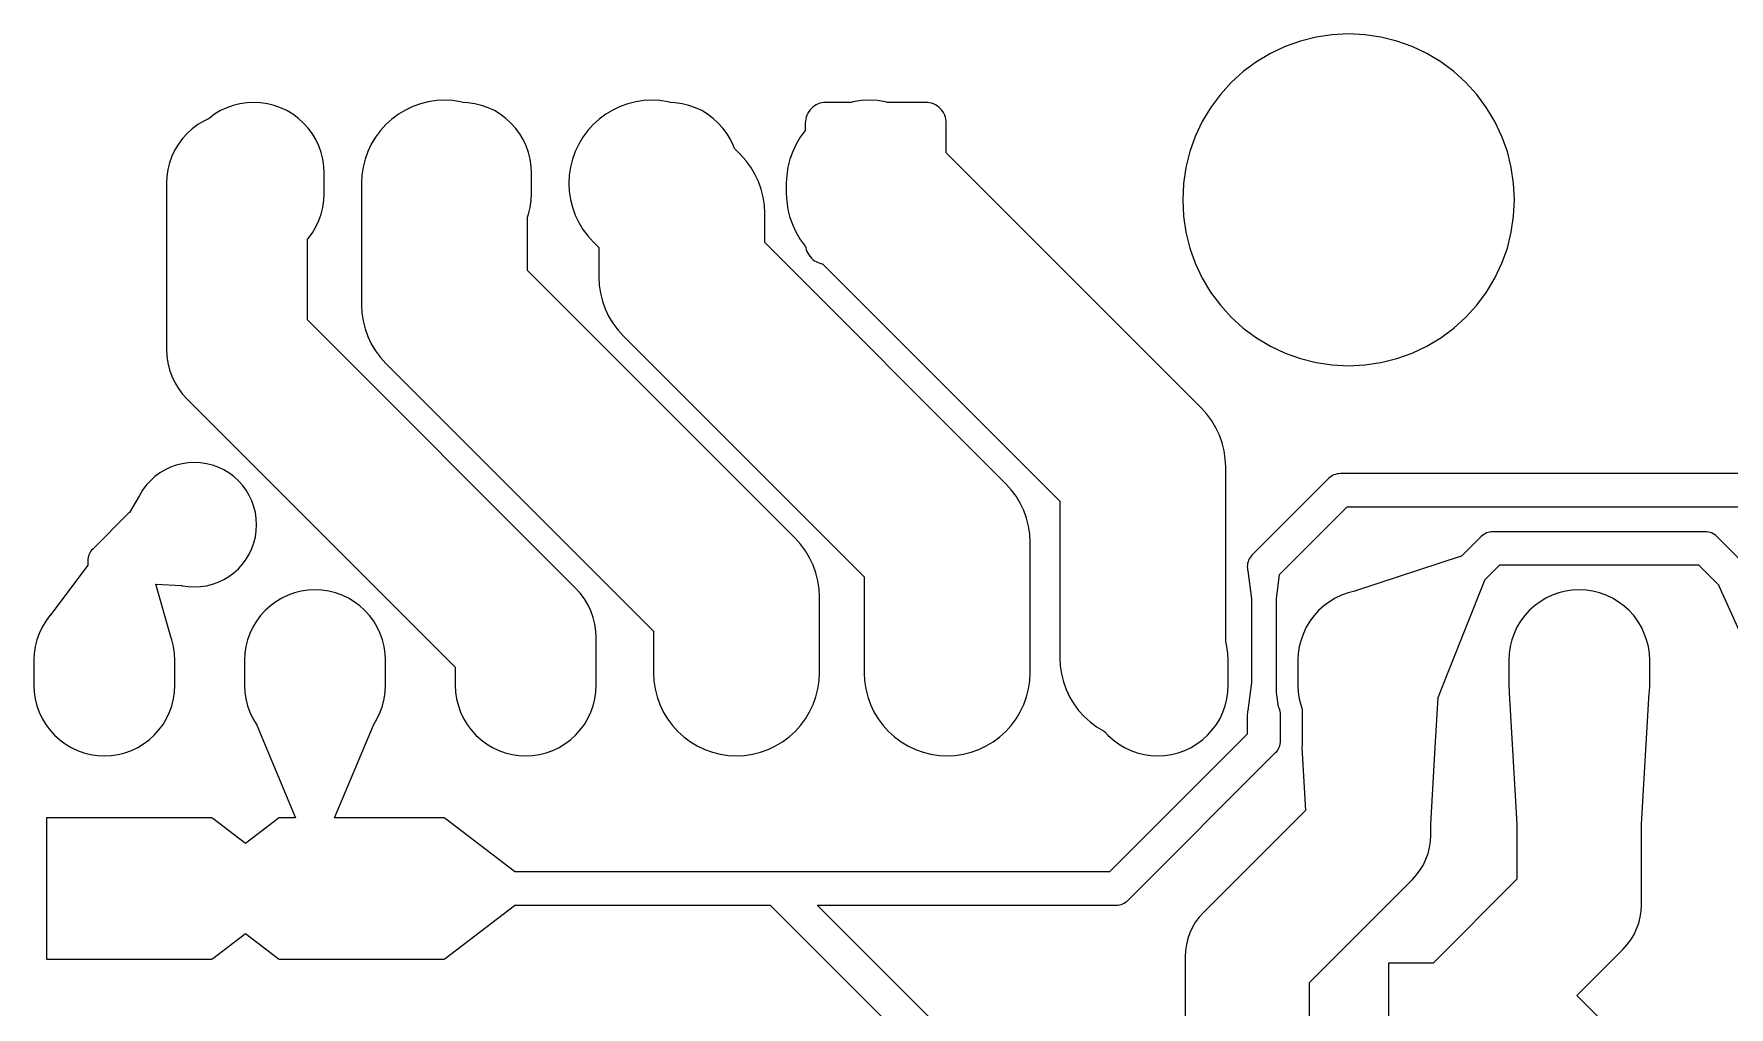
# Model space of a CAD drawing. Header units: metres. Extents: x 0.3 to 99.7, y 0.3 to 59.7.
# Drawn here: x 0.35 to 20.79, y 47.27 to 59 of the extents above; entities that cross this region are included whole.
import ezdxf

# ---------------------------------------------------------------- set-up
doc = ezdxf.new("R2010")
doc.units = ezdxf.units.M

msp = doc.modelspace()

# ---------------------------------------------------------------- linework, layer by layer
for points in [[(14.2, 57), (14.21, 56.804), (14.238, 56.61), (14.286, 56.419), (14.352, 56.235), (14.436, 56.057), (14.537, 55.889), (14.654, 55.731), (14.786, 55.586), (14.931, 55.454), (15.089, 55.337), (15.257, 55.236), (15.435, 55.152), (15.619, 55.086), (15.81, 55.038), (16.004, 55.01), (16.2, 55), (16.396, 55.01), (16.59, 55.038), (16.781, 55.086), (16.965, 55.152), (17.143, 55.236), (17.311, 55.337), (17.469, 55.454), (17.614, 55.586), (17.746, 55.731), (17.863, 55.889), (17.964, 56.057), (18.048, 56.235), (18.114, 56.419), (18.162, 56.61), (18.19, 56.804), (18.2, 57), (18.19, 57.196), (18.162, 57.39), (18.114, 57.581), (18.048, 57.765), (17.964, 57.943), (17.863, 58.111), (17.746, 58.269), (17.614, 58.414), (17.469, 58.546), (17.311, 58.663), (17.143, 58.764), (16.965, 58.848), (16.781, 58.914), (16.59, 58.962), (16.396, 58.99), (16.2, 59), (16.004, 58.99), (15.81, 58.962), (15.619, 58.914), (15.435, 58.848), (15.257, 58.764), (15.089, 58.663), (14.931, 58.546), (14.786, 58.414), (14.654, 58.269), (14.537, 58.111), (14.436, 57.943), (14.352, 57.765), (14.286, 57.581), (14.238, 57.39), (14.21, 57.196), (14.2, 57)], [(7.13, 51.72), (7.126, 51.803), (7.114, 51.886), (7.094, 51.967), (7.066, 52.045), (7.03, 52.121), (6.987, 52.192), (6.937, 52.26), (6.881, 52.321), (3.65, 55.552), (3.65, 55.552), (3.65, 55.552), (3.65, 55.552), (3.65, 55.552), (3.65, 55.552), (3.65, 55.552), (3.65, 55.552), (3.65, 55.552), (3.65, 55.552), (3.65, 55.552), (3.65, 55.552), (3.65, 55.552), (3.65, 55.552), (3.65, 55.552), (3.65, 55.552), (3.65, 55.552), (3.65, 55.552), (3.65, 56.528), (3.65, 56.528), (3.65, 56.528), (3.65, 56.528), (3.65, 56.528), (3.65, 56.528), (3.65, 56.528), (3.65, 56.528), (3.65, 56.528), (3.65, 56.528), (3.65, 56.528), (3.65, 56.528), (3.65, 56.528), (3.65, 56.528), (3.65, 56.528), (3.65, 56.528), (3.657, 56.536), (3.707, 56.603), (3.75, 56.674), (3.785, 56.75), (3.813, 56.828), (3.834, 56.909), (3.846, 56.992), (3.85, 57.075), (3.85, 57.325), (3.846, 57.408), (3.834, 57.491), (3.813, 57.572), (3.785, 57.65), (3.75, 57.726), (3.707, 57.797), (3.657, 57.864), (3.601, 57.926), (3.539, 57.982), (3.472, 58.032), (3.401, 58.075), (3.325, 58.11), (3.247, 58.138), (3.166, 58.159), (3.083, 58.171), (3, 58.175), (2.917, 58.171), (2.834, 58.159), (2.753, 58.138), (2.675, 58.11), (2.599, 58.075), (2.528, 58.032), (2.461, 57.982), (2.454, 57.976), (2.454, 57.976), (2.454, 57.976), (2.454, 57.976), (2.454, 57.976), (2.454, 57.976), (2.454, 57.976), (2.454, 57.976), (2.399, 57.95), (2.328, 57.907), (2.26, 57.857), (2.199, 57.801), (2.143, 57.74), (2.093, 57.672), (2.05, 57.601), (2.014, 57.525), (1.986, 57.447), (1.966, 57.366), (1.954, 57.283), (1.95, 57.2), (1.95, 55.2), (1.954, 55.117), (1.966, 55.034), (1.986, 54.953), (2.014, 54.875), (2.05, 54.799), (2.093, 54.728), (2.143, 54.66), (2.199, 54.599), (5.43, 51.368), (5.43, 51.368), (5.43, 51.368), (5.43, 51.368), (5.43, 51.368), (5.43, 51.368), (5.43, 51.368), (5.43, 51.368), (5.43, 51.368), (5.43, 51.368), (5.43, 51.368), (5.43, 51.368), (5.43, 51.368), (5.43, 51.368), (5.43, 51.368), (5.43, 51.368), (5.43, 51.368), (5.43, 51.368), (5.43, 51.3), (5.43, 51.291), (5.43, 51.291), (5.43, 51.291), (5.43, 51.291), (5.43, 51.15), (5.434, 51.067), (5.446, 50.984), (5.467, 50.903), (5.495, 50.825), (5.53, 50.749), (5.573, 50.678), (5.623, 50.611), (5.679, 50.549), (5.741, 50.493), (5.808, 50.443), (5.879, 50.4), (5.955, 50.365), (6.033, 50.337), (6.114, 50.316), (6.197, 50.304), (6.28, 50.3), (6.363, 50.304), (6.446, 50.316), (6.527, 50.337), (6.605, 50.365), (6.681, 50.4), (6.752, 50.443), (6.819, 50.493), (6.881, 50.549), (6.937, 50.611), (6.987, 50.678), (7.03, 50.749), (7.065, 50.825), (7.093, 50.903), (7.114, 50.984), (7.126, 51.067), (7.13, 51.15), (7.13, 51.291), (7.13, 51.291), (7.13, 51.291), (7.13, 51.291), (7.13, 51.3), (7.13, 51.72)], [(9.821, 52.215), (9.816, 52.313), (9.801, 52.41), (9.777, 52.506), (9.744, 52.598), (9.702, 52.687), (9.652, 52.771), (9.593, 52.85), (9.527, 52.923), (6.301, 56.149), (6.301, 56.149), (6.301, 56.149), (6.301, 56.149), (6.301, 56.149), (6.301, 56.149), (6.301, 56.149), (6.301, 56.149), (6.301, 56.149), (6.301, 56.149), (6.301, 56.149), (6.301, 56.149), (6.301, 56.149), (6.301, 56.149), (6.301, 56.149), (6.301, 56.149), (6.301, 56.149), (6.301, 56.149), (6.301, 56.792), (6.301, 56.792), (6.301, 56.792), (6.301, 56.792), (6.301, 56.792), (6.301, 56.792), (6.301, 56.792), (6.301, 56.792), (6.313, 56.828), (6.334, 56.909), (6.346, 56.992), (6.35, 57.075), (6.35, 57.325), (6.346, 57.408), (6.334, 57.491), (6.313, 57.572), (6.285, 57.65), (6.25, 57.726), (6.207, 57.797), (6.157, 57.864), (6.101, 57.926), (6.039, 57.982), (5.972, 58.032), (5.901, 58.075), (5.825, 58.11), (5.747, 58.138), (5.666, 58.159), (5.583, 58.171), (5.525, 58.174), (5.525, 58.174), (5.525, 58.174), (5.525, 58.174), (5.525, 58.174), (5.525, 58.174), (5.495, 58.181), (5.398, 58.196), (5.3, 58.201), (5.202, 58.196), (5.105, 58.181), (5.01, 58.157), (4.917, 58.124), (4.828, 58.082), (4.744, 58.032), (4.665, 57.973), (4.593, 57.907), (4.527, 57.835), (4.468, 57.756), (4.418, 57.672), (4.376, 57.583), (4.343, 57.49), (4.319, 57.395), (4.304, 57.298), (4.299, 57.2), (4.299, 55.735), (4.304, 55.637), (4.319, 55.54), (4.343, 55.445), (4.376, 55.352), (4.418, 55.263), (4.468, 55.179), (4.527, 55.1), (4.593, 55.028), (7.819, 51.801), (7.819, 51.801), (7.819, 51.801), (7.819, 51.801), (7.819, 51.801), (7.819, 51.801), (7.819, 51.801), (7.819, 51.801), (7.819, 51.801), (7.819, 51.801), (7.819, 51.801), (7.819, 51.801), (7.819, 51.801), (7.819, 51.801), (7.819, 51.801), (7.819, 51.801), (7.819, 51.801), (7.819, 51.801), (7.819, 51.3), (7.824, 51.202), (7.839, 51.105), (7.863, 51.01), (7.896, 50.917), (7.938, 50.828), (7.988, 50.744), (8.047, 50.665), (8.113, 50.593), (8.185, 50.527), (8.264, 50.468), (8.348, 50.418), (8.437, 50.376), (8.53, 50.343), (8.625, 50.319), (8.722, 50.304), (8.82, 50.299), (8.918, 50.304), (9.015, 50.319), (9.11, 50.343), (9.203, 50.376), (9.292, 50.418), (9.376, 50.468), (9.455, 50.527), (9.527, 50.593), (9.593, 50.665), (9.652, 50.744), (9.702, 50.828), (9.744, 50.917), (9.777, 51.01), (9.801, 51.105), (9.816, 51.202), (9.821, 51.3), (9.821, 52.215)], [(12.361, 52.871), (12.356, 52.969), (12.341, 53.066), (12.317, 53.162), (12.284, 53.254), (12.242, 53.343), (12.192, 53.427), (12.133, 53.506), (12.067, 53.579), (9.162, 56.485), (9.162, 56.485), (9.162, 56.485), (9.162, 56.485), (9.162, 56.485), (9.162, 56.485), (9.162, 56.485), (9.162, 56.485), (9.162, 56.485), (9.162, 56.485), (9.162, 56.485), (9.162, 56.485), (9.162, 56.485), (9.162, 56.485), (9.162, 56.485), (9.162, 56.485), (9.162, 56.485), (9.162, 56.485), (9.162, 56.839), (9.157, 56.937), (9.142, 57.034), (9.118, 57.129), (9.085, 57.222), (9.043, 57.311), (8.993, 57.395), (8.934, 57.474), (8.868, 57.546), (8.797, 57.618), (8.797, 57.618), (8.797, 57.618), (8.797, 57.618), (8.797, 57.618), (8.797, 57.618), (8.797, 57.618), (8.797, 57.618), (8.797, 57.618), (8.797, 57.618), (8.797, 57.618), (8.797, 57.618), (8.785, 57.65), (8.75, 57.726), (8.707, 57.797), (8.657, 57.864), (8.601, 57.926), (8.539, 57.982), (8.472, 58.032), (8.401, 58.075), (8.325, 58.11), (8.247, 58.138), (8.166, 58.159), (8.083, 58.171), (8.025, 58.174), (8.025, 58.174), (8.025, 58.174), (8.025, 58.174), (8.025, 58.174), (8.025, 58.174), (7.995, 58.181), (7.898, 58.196), (7.8, 58.201), (7.702, 58.196), (7.605, 58.181), (7.51, 58.157), (7.417, 58.124), (7.328, 58.082), (7.244, 58.032), (7.165, 57.973), (7.093, 57.907), (7.027, 57.835), (6.968, 57.756), (6.918, 57.672), (6.876, 57.583), (6.843, 57.49), (6.819, 57.395), (6.804, 57.298), (6.799, 57.2), (6.804, 57.102), (6.819, 57.005), (6.843, 56.91), (6.876, 56.817), (6.918, 56.728), (6.968, 56.644), (7.027, 56.565), (7.093, 56.493), (7.16, 56.425), (7.16, 56.425), (7.16, 56.425), (7.16, 56.425), (7.16, 56.425), (7.16, 56.425), (7.16, 56.425), (7.16, 56.425), (7.16, 56.425), (7.16, 56.425), (7.16, 56.425), (7.16, 56.425), (7.16, 56.425), (7.16, 56.425), (7.16, 56.425), (7.16, 56.425), (7.16, 56.425), (7.16, 56.425), (7.16, 56.07), (7.165, 55.972), (7.18, 55.875), (7.204, 55.78), (7.237, 55.687), (7.279, 55.599), (7.329, 55.514), (7.388, 55.435), (7.454, 55.363), (10.359, 52.457), (10.359, 52.457), (10.359, 52.457), (10.359, 52.457), (10.359, 52.457), (10.359, 52.457), (10.359, 52.457), (10.359, 52.457), (10.359, 52.457), (10.359, 52.457), (10.359, 52.457), (10.359, 52.457), (10.359, 52.457), (10.359, 52.457), (10.359, 52.457), (10.359, 52.457), (10.359, 52.457), (10.359, 52.457), (10.359, 51.3), (10.364, 51.202), (10.379, 51.105), (10.403, 51.01), (10.436, 50.917), (10.478, 50.828), (10.528, 50.744), (10.587, 50.665), (10.653, 50.593), (10.725, 50.527), (10.804, 50.468), (10.888, 50.418), (10.977, 50.376), (11.07, 50.343), (11.165, 50.319), (11.262, 50.304), (11.36, 50.299), (11.458, 50.304), (11.555, 50.319), (11.65, 50.343), (11.743, 50.376), (11.832, 50.418), (11.916, 50.468), (11.995, 50.527), (12.067, 50.593), (12.133, 50.665), (12.192, 50.744), (12.242, 50.828), (12.284, 50.917), (12.317, 51.01), (12.341, 51.105), (12.356, 51.202), (12.361, 51.3), (12.361, 52.871)], [(14.719, 51.676), (14.719, 51.676), (14.719, 51.676), (14.719, 51.676), (14.719, 51.676), (14.719, 51.676), (14.719, 53.782), (14.714, 53.88), (14.699, 53.977), (14.675, 54.072), (14.642, 54.165), (14.6, 54.254), (14.55, 54.338), (14.491, 54.417), (14.425, 54.489), (11.354, 57.561), (11.354, 57.561), (11.354, 57.561), (11.354, 57.561), (11.354, 57.561), (11.354, 57.561), (11.354, 57.561), (11.354, 57.561), (11.354, 57.561), (11.354, 57.561), (11.354, 57.561), (11.354, 57.561), (11.35, 57.573), (11.35, 57.573), (11.35, 57.573), (11.35, 57.573), (11.35, 57.573), (11.35, 57.573), (11.35, 57.573), (11.35, 57.573), (11.35, 57.925), (11.349, 57.95), (11.345, 57.974), (11.339, 57.998), (11.331, 58.021), (11.32, 58.043), (11.308, 58.064), (11.293, 58.084), (11.277, 58.102), (11.259, 58.118), (11.239, 58.133), (11.218, 58.145), (11.196, 58.156), (11.173, 58.164), (11.149, 58.17), (11.125, 58.174), (11.1, 58.175), (10.642, 58.175), (10.642, 58.175), (10.642, 58.175), (10.642, 58.175), (10.642, 58.175), (10.642, 58.175), (10.617, 58.181), (10.52, 58.196), (10.422, 58.201), (10.324, 58.196), (10.227, 58.181), (10.202, 58.175), (10.202, 58.175), (10.202, 58.175), (10.202, 58.175), (10.202, 58.175), (10.202, 58.175), (9.9, 58.175), (9.875, 58.174), (9.851, 58.17), (9.827, 58.164), (9.804, 58.156), (9.782, 58.145), (9.761, 58.133), (9.741, 58.118), (9.723, 58.102), (9.707, 58.084), (9.692, 58.064), (9.68, 58.043), (9.669, 58.021), (9.661, 57.998), (9.655, 57.974), (9.651, 57.95), (9.65, 57.925), (9.65, 57.836), (9.65, 57.836), (9.65, 57.836), (9.65, 57.836), (9.65, 57.836), (9.65, 57.836), (9.65, 57.836), (9.65, 57.836), (9.65, 57.836), (9.65, 57.836), (9.65, 57.836), (9.65, 57.836), (9.65, 57.836), (9.65, 57.836), (9.65, 57.836), (9.65, 57.836), (9.649, 57.835), (9.59, 57.756), (9.54, 57.672), (9.498, 57.583), (9.465, 57.49), (9.441, 57.395), (9.426, 57.298), (9.421, 57.2), (9.421, 57.078), (9.426, 56.98), (9.441, 56.883), (9.465, 56.788), (9.498, 56.695), (9.54, 56.606), (9.59, 56.522), (9.649, 56.443), (9.653, 56.438), (9.653, 56.438), (9.653, 56.438), (9.653, 56.438), (9.653, 56.438), (9.653, 56.438), (9.653, 56.438), (9.653, 56.438), (9.653, 56.438), (9.653, 56.438), (9.653, 56.438), (9.653, 56.438), (9.653, 56.438), (9.653, 56.438), (9.655, 56.426), (9.661, 56.402), (9.669, 56.379), (9.68, 56.357), (9.692, 56.336), (9.707, 56.316), (9.723, 56.298), (9.741, 56.282), (9.761, 56.267), (9.782, 56.255), (9.804, 56.244), (9.827, 56.236), (9.851, 56.23), (9.856, 56.229), (9.856, 56.229), (9.856, 56.229), (9.856, 56.229), (9.856, 56.229), (9.856, 56.229), (9.856, 56.229), (9.856, 56.229), (9.856, 56.229), (9.856, 56.229), (9.856, 56.229), (9.856, 56.229), (9.856, 56.229), (9.856, 56.229), (9.856, 56.229), (9.856, 56.229), (12.717, 53.368), (12.717, 53.368), (12.717, 53.368), (12.717, 53.368), (12.717, 53.368), (12.717, 53.368), (12.717, 53.368), (12.717, 53.368), (12.717, 53.368), (12.717, 53.368), (12.717, 53.368), (12.717, 53.368), (12.717, 53.368), (12.717, 53.368), (12.717, 53.368), (12.717, 53.368), (12.717, 53.368), (12.717, 53.368), (12.717, 51.482), (12.722, 51.384), (12.737, 51.287), (12.761, 51.192), (12.794, 51.099), (12.836, 51.01), (12.886, 50.926), (12.945, 50.847), (13.011, 50.775), (13.083, 50.709), (13.162, 50.65), (13.246, 50.6), (13.258, 50.594), (13.258, 50.594), (13.258, 50.594), (13.258, 50.594), (13.258, 50.594), (13.258, 50.594), (13.258, 50.594), (13.258, 50.594), (13.258, 50.594), (13.258, 50.594), (13.299, 50.549), (13.361, 50.493), (13.428, 50.443), (13.499, 50.4), (13.575, 50.365), (13.653, 50.337), (13.734, 50.316), (13.817, 50.304), (13.9, 50.3), (13.983, 50.304), (14.066, 50.316), (14.147, 50.337), (14.225, 50.365), (14.301, 50.4), (14.372, 50.443), (14.439, 50.493), (14.501, 50.549), (14.557, 50.611), (14.607, 50.678), (14.65, 50.749), (14.685, 50.825), (14.713, 50.903), (14.734, 50.984), (14.746, 51.067), (14.75, 51.15), (14.75, 51.45), (14.746, 51.533), (14.734, 51.616), (14.719, 51.676)], [(2.132, 52.351), (2.132, 52.351), (2.132, 52.351), (2.132, 52.351), (2.132, 52.351), (2.132, 52.351), (2.132, 52.351), (2.132, 52.351), (2.132, 52.351), (2.132, 52.351), (2.132, 52.351), (2.132, 52.351), (2.132, 52.351), (2.132, 52.351), (2.138, 52.349), (2.211, 52.338), (2.285, 52.335), (2.358, 52.338), (2.431, 52.349), (2.502, 52.367), (2.572, 52.392), (2.638, 52.423), (2.701, 52.461), (2.761, 52.505), (2.815, 52.554), (2.865, 52.609), (2.908, 52.668), (2.946, 52.731), (2.978, 52.798), (3.002, 52.867), (3.02, 52.938), (3.031, 53.011), (3.035, 53.085), (3.031, 53.158), (3.02, 53.231), (3.002, 53.302), (2.978, 53.372), (2.946, 53.438), (2.908, 53.501), (2.865, 53.561), (2.815, 53.615), (2.761, 53.665), (2.701, 53.708), (2.638, 53.746), (2.572, 53.778), (2.502, 53.802), (2.431, 53.82), (2.358, 53.831), (2.285, 53.835), (2.211, 53.831), (2.138, 53.82), (2.067, 53.802), (1.998, 53.778), (1.931, 53.746), (1.868, 53.708), (1.809, 53.665), (1.754, 53.615), (1.705, 53.561), (1.661, 53.501), (1.623, 53.438), (1.623, 53.437), (1.623, 53.437), (1.623, 53.437), (1.623, 53.437), (1.501, 53.233), (1.501, 53.233), (1.501, 53.233), (1.501, 53.233), (1.501, 53.233), (1.501, 53.233), (1.501, 53.233), (1.501, 53.233), (1.493, 53.226), (1.059, 52.791), (1.045, 52.777), (1.034, 52.761), (1.024, 52.744), (1.015, 52.727), (1.009, 52.708), (1.004, 52.689), (1.001, 52.67), (1, 52.65), (1, 52.599), (1, 52.599), (1, 52.599), (1, 52.599), (1, 52.599), (1, 52.599), (1, 52.599), (1, 52.599), (1, 52.599), (1, 52.599), (1, 52.599), (1, 52.599), (1, 52.599), (1, 52.599), (1, 52.599), (1, 52.599), (0.546, 51.992), (0.546, 51.992), (0.546, 51.992), (0.546, 51.992), (0.543, 51.989), (0.493, 51.922), (0.45, 51.851), (0.415, 51.775), (0.387, 51.697), (0.366, 51.616), (0.354, 51.533), (0.35, 51.45), (0.35, 51.15), (0.354, 51.067), (0.366, 50.984), (0.387, 50.903), (0.415, 50.825), (0.45, 50.749), (0.493, 50.678), (0.543, 50.611), (0.599, 50.549), (0.661, 50.493), (0.728, 50.443), (0.799, 50.4), (0.875, 50.365), (0.953, 50.337), (1.034, 50.316), (1.117, 50.304), (1.2, 50.3), (1.283, 50.304), (1.366, 50.316), (1.447, 50.337), (1.525, 50.365), (1.601, 50.4), (1.672, 50.443), (1.739, 50.493), (1.801, 50.549), (1.857, 50.611), (1.907, 50.678), (1.95, 50.749), (1.985, 50.825), (2.013, 50.903), (2.034, 50.984), (2.046, 51.067), (2.05, 51.15), (2.05, 51.45), (2.046, 51.533), (2.034, 51.616), (2.013, 51.697), (2, 51.733), (2, 51.733), (2, 51.733), (2, 51.733), (1.82, 52.368), (1.82, 52.368), (1.82, 52.368), (1.82, 52.368), (1.82, 52.368), (1.82, 52.368), (1.82, 52.368), (1.82, 52.368), (1.82, 52.368), (1.82, 52.368), (1.82, 52.368), (1.82, 52.368), (1.82, 52.368), (1.82, 52.368), (1.82, 52.368), (1.82, 52.368), (1.82, 52.368), (1.82, 52.368), (1.82, 52.368), (1.82, 52.368), (1.82, 52.368), (1.82, 52.368), (1.82, 52.368), (1.82, 52.368), (1.82, 52.368), (1.82, 52.368), (1.82, 52.368), (1.82, 52.368), (1.82, 52.368), (1.82, 52.368), (1.82, 52.368), (1.82, 52.368), (1.82, 52.368), (1.82, 52.368), (1.82, 52.368), (1.82, 52.368), (1.82, 52.368), (1.82, 52.368), (1.82, 52.368), (1.82, 52.368), (2.128, 52.35), (2.132, 52.351)], [(22.34, 53.7), (16.1, 53.7), (16.08, 53.699), (16.061, 53.696), (16.042, 53.691), (16.023, 53.685), (16.006, 53.676), (15.989, 53.666), (15.973, 53.655), (15.959, 53.641), (15.038, 52.72), (15.024, 52.706), (15.013, 52.69), (15.003, 52.673), (14.994, 52.656), (14.988, 52.637), (14.983, 52.618), (14.98, 52.599), (14.979, 52.579), (14.98, 52.559), (14.983, 52.54), (14.985, 52.532), (14.985, 52.532), (14.985, 52.532), (14.985, 52.532), (14.985, 52.532), (14.985, 52.532), (14.985, 52.532), (14.985, 52.532), (14.985, 52.532), (14.985, 52.532), (14.985, 52.532), (14.985, 52.532), (14.984, 52.529), (15.028, 52.193), (15.029, 52.191), (15.029, 52.191), (15.029, 52.191), (15.029, 52.191), (15.029, 52.191), (15.029, 52.191), (15.029, 52.191), (15.029, 52.191), (15.029, 52.191), (15.029, 52.191), (15.029, 52.191), (15.029, 52.191), (15.029, 51.184), (15.029, 51.184), (15.029, 51.184), (15.029, 51.184), (15.029, 51.184), (15.029, 51.184), (15.029, 51.184), (15.029, 51.184), (15.029, 51.184), (15.029, 51.184), (15.029, 51.184), (15.029, 51.184), (15.028, 51.182), (14.984, 50.845), (14.985, 50.843), (14.985, 50.843), (14.985, 50.843), (14.985, 50.843), (14.985, 50.843), (14.985, 50.843), (14.985, 50.843), (14.985, 50.843), (14.985, 50.843), (14.985, 50.843), (14.985, 50.843), (14.985, 50.843), (14.983, 50.835), (14.98, 50.815), (14.979, 50.796), (14.979, 50.562), (14.979, 50.562), (14.979, 50.562), (14.979, 50.562), (14.979, 50.562), (14.979, 50.562), (14.979, 50.562), (14.979, 50.562), (14.979, 50.562), (14.979, 50.562), (14.979, 50.562), (14.979, 50.562), (14.979, 50.562), (14.979, 50.562), (14.979, 50.562), (14.979, 50.562), (14.979, 50.562), (14.979, 50.562), (13.317, 48.9), (13.317, 48.9), (13.317, 48.9), (13.317, 48.9), (13.317, 48.9), (13.317, 48.9), (13.317, 48.9), (13.317, 48.9), (13.317, 48.9), (13.317, 48.9), (13.317, 48.9), (13.317, 48.9), (13.317, 48.9), (13.317, 48.9), (13.317, 48.9), (13.317, 48.9), (13.317, 48.9), (13.317, 48.9), (6.148, 48.9), (6.148, 48.9), (6.148, 48.9), (6.148, 48.9), (6.148, 48.9), (6.148, 48.9), (6.148, 48.9), (6.148, 48.9), (6.148, 48.9), (6.148, 48.9), (6.148, 48.9), (6.148, 48.9), (6.148, 48.9), (6.148, 48.9), (6.148, 48.9), (6.148, 48.9), (6.148, 48.9), (6.148, 48.9), (6.148, 48.9), (6.148, 48.9), (6.148, 48.9), (6.148, 48.9), (6.148, 48.9), (6.148, 48.9), (6.148, 48.9), (6.148, 48.9), (6.147, 48.902), (6.145, 48.904), (5.307, 49.544), (5.3, 49.546), (5.3, 49.546), (5.3, 49.546), (5.3, 49.546), (5.3, 49.546), (5.3, 49.546), (5.3, 49.546), (5.3, 49.546), (5.3, 49.546), (5.3, 49.546), (5.3, 49.546), (5.3, 49.546), (5.3, 49.546), (5.3, 49.546), (5.3, 49.546), (5.3, 49.546), (5.3, 49.546), (5.3, 49.546), (5.3, 49.546), (5.3, 49.546), (5.3, 49.546), (5.3, 49.546), (5.3, 49.546), (5.3, 49.546), (5.3, 49.546), (5.3, 49.546), (5.3, 49.546), (5.3, 49.546), (5.3, 49.55), (3.975, 49.55), (3.975, 49.55), (3.975, 49.55), (3.975, 49.55), (3.975, 49.55), (3.975, 49.55), (3.975, 49.55), (3.975, 49.55), (3.975, 49.55), (3.975, 49.55), (3.975, 49.55), (3.975, 49.55), (3.975, 49.55), (3.975, 49.55), (3.975, 49.55), (3.975, 49.55), (3.975, 49.55), (3.975, 49.55), (3.975, 49.55), (3.975, 49.55), (3.975, 49.55), (3.975, 49.55), (3.975, 49.55), (3.975, 49.55), (3.975, 49.55), (3.975, 49.55), (3.975, 49.55), (3.975, 49.55), (3.975, 49.55), (3.975, 49.55), (3.975, 49.55), (3.975, 49.55), (3.975, 49.55), (3.975, 49.55), (3.975, 49.55), (3.975, 49.55), (3.975, 49.55), (3.975, 49.55), (3.975, 49.55), (3.975, 49.55), (3.975, 49.55), (3.975, 49.55), (4.444, 50.67), (4.444, 50.673), (4.444, 50.673), (4.444, 50.673), (4.444, 50.673), (4.444, 50.673), (4.444, 50.673), (4.444, 50.673), (4.444, 50.673), (4.444, 50.673), (4.444, 50.673), (4.444, 50.673), (4.444, 50.673), (4.444, 50.673), (4.444, 50.673), (4.447, 50.678), (4.49, 50.749), (4.525, 50.825), (4.553, 50.903), (4.574, 50.984), (4.586, 51.067), (4.59, 51.15), (4.59, 51.45), (4.586, 51.533), (4.574, 51.616), (4.553, 51.697), (4.525, 51.775), (4.49, 51.851), (4.447, 51.922), (4.397, 51.989), (4.341, 52.051), (4.279, 52.107), (4.212, 52.157), (4.141, 52.2), (4.065, 52.235), (3.987, 52.263), (3.906, 52.284), (3.823, 52.296), (3.74, 52.3), (3.657, 52.296), (3.574, 52.284), (3.493, 52.263), (3.415, 52.235), (3.339, 52.2), (3.268, 52.157), (3.201, 52.107), (3.139, 52.051), (3.083, 51.989), (3.033, 51.922), (2.99, 51.851), (2.955, 51.775), (2.927, 51.697), (2.906, 51.616), (2.894, 51.533), (2.89, 51.45), (2.89, 51.15), (2.894, 51.067), (2.906, 50.984), (2.927, 50.903), (2.955, 50.825), (2.99, 50.749), (3.033, 50.678), (3.036, 50.674), (3.036, 50.674), (3.036, 50.674), (3.036, 50.674), (3.036, 50.674), (3.036, 50.674), (3.036, 50.674), (3.036, 50.674), (3.036, 50.674), (3.036, 50.674), (3.036, 50.674), (3.036, 50.674), (3.036, 50.67), (3.505, 49.55), (3.505, 49.55), (3.505, 49.55), (3.505, 49.55), (3.505, 49.55), (3.505, 49.55), (3.505, 49.55), (3.505, 49.55), (3.505, 49.55), (3.505, 49.55), (3.505, 49.55), (3.505, 49.55), (3.505, 49.55), (3.505, 49.55), (3.505, 49.55), (3.505, 49.55), (3.505, 49.55), (3.505, 49.55), (3.505, 49.55), (3.505, 49.55), (3.505, 49.55), (3.505, 49.55), (3.505, 49.55), (3.505, 49.55), (3.505, 49.55), (3.505, 49.55), (3.505, 49.55), (3.505, 49.55), (3.505, 49.55), (3.505, 49.55), (3.505, 49.55), (3.505, 49.55), (3.505, 49.55), (3.505, 49.55), (3.505, 49.55), (3.505, 49.55), (3.505, 49.55), (3.505, 49.55), (3.505, 49.55), (3.505, 49.55), (3.505, 49.55), (3.505, 49.55), (3.3, 49.55), (3.3, 49.546), (3.3, 49.546), (3.3, 49.546), (3.3, 49.546), (3.3, 49.546), (3.3, 49.546), (3.3, 49.546), (3.3, 49.546), (3.3, 49.546), (3.3, 49.546), (3.3, 49.546), (3.3, 49.546), (3.3, 49.546), (3.3, 49.546), (3.3, 49.546), (3.3, 49.546), (3.3, 49.546), (3.3, 49.546), (3.3, 49.546), (3.3, 49.546), (3.3, 49.546), (3.3, 49.546), (3.3, 49.546), (3.3, 49.546), (3.3, 49.546), (3.3, 49.546), (3.3, 49.546), (3.3, 49.546), (3.3, 49.546), (3.3, 49.546), (3.3, 49.546), (3.3, 49.546), (3.3, 49.546), (3.3, 49.546), (3.3, 49.546), (3.3, 49.546), (3.3, 49.546), (3.3, 49.546), (3.3, 49.546), (3.3, 49.546), (3.299, 49.547), (3.293, 49.544), (2.9, 49.244), (2.9, 49.244), (2.9, 49.244), (2.9, 49.244), (2.9, 49.244), (2.9, 49.244), (2.9, 49.244), (2.9, 49.244), (2.9, 49.244), (2.9, 49.244), (2.9, 49.244), (2.9, 49.244), (2.9, 49.244), (2.9, 49.244), (2.9, 49.244), (2.9, 49.244), (2.9, 49.244), (2.9, 49.244), (2.9, 49.244), (2.9, 49.244), (2.9, 49.244), (2.9, 49.244), (2.9, 49.244), (2.9, 49.244), (2.9, 49.244), (2.9, 49.244), (2.9, 49.244), (2.9, 49.244), (2.507, 49.544), (2.5, 49.546), (2.5, 49.546), (2.5, 49.546), (2.5, 49.546), (2.5, 49.546), (2.5, 49.546), (2.5, 49.546), (2.5, 49.546), (2.5, 49.546), (2.5, 49.546), (2.5, 49.546), (2.5, 49.546), (2.5, 49.546), (2.5, 49.546), (2.5, 49.546), (2.5, 49.546), (2.5, 49.546), (2.5, 49.546), (2.5, 49.546), (2.5, 49.546), (2.5, 49.546), (2.5, 49.546), (2.5, 49.546), (2.5, 49.546), (2.5, 49.546), (2.5, 49.546), (2.5, 49.546), (2.5, 49.546), (2.5, 49.55), (0.5, 49.55), (0.5, 47.85), (2.5, 47.85), (2.5, 47.854), (2.5, 47.854), (2.5, 47.854), (2.5, 47.854), (2.5, 47.854), (2.5, 47.854), (2.5, 47.854), (2.5, 47.854), (2.5, 47.854), (2.5, 47.854), (2.5, 47.854), (2.5, 47.854), (2.5, 47.854), (2.5, 47.854), (2.5, 47.854), (2.5, 47.854), (2.5, 47.854), (2.5, 47.854), (2.5, 47.854), (2.5, 47.854), (2.5, 47.854), (2.5, 47.854), (2.5, 47.854), (2.5, 47.854), (2.5, 47.854), (2.5, 47.854), (2.5, 47.854), (2.5, 47.854), (2.5, 47.854), (2.5, 47.854), (2.5, 47.854), (2.5, 47.854), (2.5, 47.854), (2.5, 47.854), (2.5, 47.854), (2.5, 47.854), (2.5, 47.854), (2.5, 47.854), (2.5, 47.854), (2.5, 47.854), (2.501, 47.853), (2.507, 47.856), (2.508, 47.856), (2.9, 48.156), (2.9, 48.156), (2.9, 48.156), (2.9, 48.156), (2.9, 48.156), (2.9, 48.156), (2.9, 48.156), (2.9, 48.156), (2.9, 48.156), (2.9, 48.156), (2.9, 48.156), (2.9, 48.156), (2.9, 48.156), (2.9, 48.156), (2.9, 48.156), (2.9, 48.156), (2.9, 48.156), (2.9, 48.156), (2.9, 48.156), (2.9, 48.156), (2.9, 48.156), (2.9, 48.156), (2.9, 48.156), (2.9, 48.156), (2.9, 48.156), (2.9, 48.156), (2.9, 48.156), (2.9, 48.156), (3.293, 47.856), (3.3, 47.854), (3.3, 47.854), (3.3, 47.854), (3.3, 47.854), (3.3, 47.854), (3.3, 47.854), (3.3, 47.854), (3.3, 47.854), (3.3, 47.854), (3.3, 47.854), (3.3, 47.854), (3.3, 47.854), (3.3, 47.854), (3.3, 47.854), (3.3, 47.854), (3.3, 47.854), (3.3, 47.854), (3.3, 47.854), (3.3, 47.854), (3.3, 47.854), (3.3, 47.854), (3.3, 47.854), (3.3, 47.854), (3.3, 47.854), (3.3, 47.854), (3.3, 47.854), (3.3, 47.854), (3.3, 47.854), (3.3, 47.85), (5.3, 47.85), (5.3, 47.854), (5.3, 47.854), (5.3, 47.854), (5.3, 47.854), (5.3, 47.854), (5.3, 47.854), (5.3, 47.854), (5.3, 47.854), (5.3, 47.854), (5.3, 47.854), (5.3, 47.854), (5.3, 47.854), (5.3, 47.854), (5.3, 47.854), (5.3, 47.854), (5.3, 47.854), (5.3, 47.854), (5.3, 47.854), (5.3, 47.854), (5.3, 47.854), (5.3, 47.854), (5.3, 47.854), (5.3, 47.854), (5.3, 47.854), (5.3, 47.854), (5.3, 47.854), (5.3, 47.854), (5.3, 47.854), (5.3, 47.854), (5.3, 47.854), (5.3, 47.854), (5.3, 47.854), (5.3, 47.854), (5.3, 47.854), (5.3, 47.854), (5.3, 47.854), (5.3, 47.854), (5.3, 47.854), (5.3, 47.854), (5.3, 47.854), (5.301, 47.853), (5.307, 47.856), (5.308, 47.856), (6.145, 48.496), (6.147, 48.5), (6.147, 48.5), (6.147, 48.5), (6.147, 48.5), (6.147, 48.5), (6.147, 48.5), (6.147, 48.5), (6.147, 48.5), (6.147, 48.5), (6.147, 48.5), (6.147, 48.5), (6.147, 48.5), (6.147, 48.5), (6.147, 48.5), (6.147, 48.5), (6.147, 48.5), (6.147, 48.5), (6.147, 48.5), (6.147, 48.5), (6.147, 48.5), (6.147, 48.5), (6.147, 48.5), (6.147, 48.5), (6.147, 48.5), (9.228, 48.5), (9.228, 48.5), (9.228, 48.5), (9.228, 48.5), (9.228, 48.5), (9.228, 48.5), (9.228, 48.5), (9.228, 48.5), (9.228, 48.5), (9.228, 48.5), (9.228, 48.5), (9.228, 48.5), (9.228, 48.5), (9.228, 48.5), (9.228, 48.5), (9.228, 48.5), (9.228, 48.5), (9.228, 48.5), (12.919, 44.809)], [(13.144, 45.151), (9.794, 48.5), (9.794, 48.5), (9.794, 48.5), (9.794, 48.5), (9.794, 48.5), (9.794, 48.5), (9.794, 48.5), (9.794, 48.5), (9.794, 48.5), (9.794, 48.5), (9.794, 48.5), (9.794, 48.5), (9.794, 48.5), (9.794, 48.5), (9.794, 48.5), (9.794, 48.5), (9.794, 48.5), (9.794, 48.5), (9.794, 48.5), (9.794, 48.5), (9.794, 48.5), (9.794, 48.5), (9.794, 48.5), (9.794, 48.5), (9.794, 48.5), (9.794, 48.5), (9.794, 48.5), (9.794, 48.5), (9.794, 48.5), (9.794, 48.5), (9.794, 48.5), (9.794, 48.5), (9.794, 48.5), (9.794, 48.5), (9.794, 48.5), (9.794, 48.5), (9.794, 48.5), (9.794, 48.5), (9.794, 48.5), (9.794, 48.5), (9.794, 48.5), (9.794, 48.5), (9.794, 48.5), (9.794, 48.5), (9.794, 48.5), (9.794, 48.5), (9.794, 48.5), (9.794, 48.5), (9.794, 48.5), (9.794, 48.5), (13.4, 48.5), (13.42, 48.501), (13.439, 48.504), (13.458, 48.509), (13.477, 48.515), (13.494, 48.524), (13.511, 48.534), (13.527, 48.545), (13.541, 48.559), (15.32, 50.338), (15.334, 50.352), (15.345, 50.368), (15.355, 50.385), (15.364, 50.402), (15.37, 50.421), (15.375, 50.44), (15.378, 50.459), (15.379, 50.479), (15.379, 50.796), (15.378, 50.815), (15.375, 50.835), (15.37, 50.854), (15.364, 50.872), (15.36, 50.881), (15.36, 50.881), (15.36, 50.881), (15.36, 50.881), (15.357, 50.89), (15.357, 50.89), (15.357, 50.89), (15.357, 50.89), (15.357, 50.89), (15.357, 50.89), (15.329, 51.063), (15.329, 51.063), (15.329, 51.063), (15.329, 51.063), (15.329, 51.063), (15.329, 51.063), (15.329, 51.18), (15.329, 51.181), (15.329, 51.181), (15.329, 51.181), (15.329, 51.181), (15.329, 51.181), (15.329, 51.181), (15.329, 51.181), (15.329, 51.181), (15.329, 51.181), (15.329, 51.181), (15.329, 52.191), (15.329, 52.191), (15.329, 52.191), (15.329, 52.191), (15.329, 52.191), (15.329, 52.191), (15.329, 52.191), (15.329, 52.191), (15.329, 52.191), (15.329, 52.191), (15.329, 52.191), (15.329, 52.191), (15.33, 52.193), (15.368, 52.485), (15.368, 52.485), (15.368, 52.485), (15.368, 52.485), (15.368, 52.485), (15.368, 52.485), (15.368, 52.485), (15.368, 52.485), (15.368, 52.485), (15.368, 52.485), (15.368, 52.485), (15.368, 52.485), (15.368, 52.485), (15.368, 52.485), (15.368, 52.485), (15.368, 52.485), (16.183, 53.3), (16.183, 53.3), (16.183, 53.3), (16.183, 53.3), (16.183, 53.3), (16.183, 53.3), (16.183, 53.3), (16.183, 53.3), (16.183, 53.3), (16.183, 53.3), (16.183, 53.3), (16.183, 53.3), (16.183, 53.3), (16.183, 53.3), (16.183, 53.3), (16.183, 53.3), (16.183, 53.3), (16.183, 53.3), (22.257, 53.3)], [(20.946, 52.637), (20.641, 52.941), (20.627, 52.955), (20.611, 52.966), (20.594, 52.976), (20.577, 52.985), (20.558, 52.991), (20.539, 52.996), (20.52, 52.999), (20.5, 53), (17.94, 53), (17.92, 52.999), (17.901, 52.996), (17.882, 52.991), (17.863, 52.985), (17.846, 52.976), (17.829, 52.966), (17.813, 52.955), (17.799, 52.941), (17.562, 52.705), (17.562, 52.705), (17.562, 52.705), (17.562, 52.705), (17.562, 52.705), (17.562, 52.705), (17.562, 52.705), (17.562, 52.705), (17.562, 52.705), (17.562, 52.705), (17.562, 52.705), (17.562, 52.705), (17.562, 52.705), (17.562, 52.705), (17.562, 52.705), (17.562, 52.705), (17.562, 52.705), (17.562, 52.705), (17.562, 52.705), (17.562, 52.705), (17.562, 52.705), (17.562, 52.705), (17.562, 52.705), (17.562, 52.705), (17.562, 52.705), (17.562, 52.705), (17.561, 52.705), (17.557, 52.705), (16.284, 52.287), (16.281, 52.285), (16.281, 52.285), (16.281, 52.285), (16.281, 52.285), (16.281, 52.285), (16.281, 52.285), (16.281, 52.285), (16.281, 52.285), (16.281, 52.285), (16.281, 52.285), (16.281, 52.285), (16.281, 52.285), (16.281, 52.285), (16.281, 52.285), (16.274, 52.284), (16.193, 52.263), (16.115, 52.235), (16.039, 52.2), (15.968, 52.157), (15.901, 52.107), (15.839, 52.051), (15.783, 51.989), (15.733, 51.922), (15.69, 51.851), (15.655, 51.775), (15.627, 51.697), (15.606, 51.616), (15.594, 51.533), (15.59, 51.45), (15.59, 51.15), (15.594, 51.067), (15.606, 50.984), (15.627, 50.903), (15.631, 50.89), (15.631, 50.89), (15.631, 50.89), (15.631, 50.89), (15.631, 50.89), (15.631, 50.89), (15.631, 50.89), (15.631, 50.89), (15.631, 50.888), (15.632, 50.885), (15.64, 50.856), (15.64, 50.856), (15.64, 50.856), (15.64, 50.856), (15.64, 50.856), (15.64, 50.856), (15.64, 50.856), (15.64, 50.856), (15.64, 50.418), (15.64, 50.418), (15.64, 50.418), (15.64, 50.418), (15.64, 50.418), (15.64, 50.418), (15.64, 50.418), (15.64, 50.418), (15.635, 50.402), (15.635, 50.398), (15.68, 49.641), (15.68, 49.641), (15.68, 49.641), (15.68, 49.641), (15.68, 49.641), (15.68, 49.641), (15.68, 49.641), (15.68, 49.641), (15.68, 49.641), (15.68, 49.641), (15.68, 49.641), (15.68, 49.641), (15.68, 49.641), (15.68, 49.641), (15.68, 49.641), (15.68, 49.641), (15.68, 49.641), (15.68, 49.641), (15.68, 49.641), (15.68, 49.641), (14.449, 48.411), (14.4, 48.356), (14.356, 48.297), (14.318, 48.234), (14.287, 48.167), (14.262, 48.098), (14.244, 48.026), (14.233, 47.954), (14.23, 47.88), (14.23, 45.62)], [(15.73, 45.931), (15.73, 47.569), (15.73, 47.569), (15.73, 47.569), (15.73, 47.569), (15.73, 47.569), (15.73, 47.569), (15.73, 47.569), (15.73, 47.569), (15.73, 47.569), (15.73, 47.569), (15.73, 47.569), (15.73, 47.569), (15.73, 47.569), (15.73, 47.569), (15.73, 47.569), (15.73, 47.569), (15.73, 47.569), (15.73, 47.569), (16.971, 48.809), (17.02, 48.864), (17.064, 48.923), (17.102, 48.986), (17.133, 49.053), (17.158, 49.122), (17.176, 49.194), (17.187, 49.266), (17.19, 49.34), (17.19, 49.477), (17.19, 49.477), (17.19, 49.477), (17.19, 49.477), (17.19, 49.477), (17.19, 49.477), (17.19, 49.477), (17.19, 49.477), (17.19, 49.477), (17.19, 49.477), (17.191, 49.477), (17.245, 50.398), (17.281, 51.003), (17.281, 51.003), (17.281, 51.003), (17.281, 51.003), (17.281, 51.003), (17.281, 51.003), (17.281, 51.003), (17.281, 51.003), (17.402, 51.306), (17.844, 52.417), (17.844, 52.421), (17.844, 52.421), (17.844, 52.421), (17.844, 52.421), (17.844, 52.421), (17.844, 52.421), (17.844, 52.421), (17.844, 52.421), (17.844, 52.421), (17.844, 52.421), (17.844, 52.421), (17.844, 52.421), (17.844, 52.421), (17.844, 52.421), (17.844, 52.421), (17.844, 52.421), (17.844, 52.421), (17.844, 52.421), (18.023, 52.6), (18.023, 52.6), (18.023, 52.6), (18.023, 52.6), (18.023, 52.6), (18.023, 52.6), (18.023, 52.6), (18.023, 52.6), (18.023, 52.6), (18.023, 52.6), (18.023, 52.6), (18.023, 52.6), (18.023, 52.6), (18.023, 52.6), (18.023, 52.6), (18.023, 52.6), (18.023, 52.6), (18.023, 52.6), (20.417, 52.6), (20.417, 52.6), (20.417, 52.6), (20.417, 52.6), (20.417, 52.6), (20.417, 52.6), (20.417, 52.6), (20.417, 52.6), (20.417, 52.6), (20.417, 52.6), (20.417, 52.6), (20.417, 52.6), (20.417, 52.6), (20.417, 52.6), (20.417, 52.6), (20.417, 52.6), (20.417, 52.6), (20.417, 52.6), (20.663, 52.354), (20.663, 52.354), (20.663, 52.354), (20.663, 52.354), (20.663, 52.354), (20.663, 52.354), (20.663, 52.354), (20.663, 52.354), (20.663, 52.354), (20.663, 52.354), (20.663, 52.354), (20.663, 52.354), (20.663, 52.354), (20.663, 52.354), (20.663, 52.354), (20.663, 52.354), (20.663, 52.354), (20.663, 52.354), (20.663, 52.354), (20.663, 52.354), (20.663, 52.354), (20.663, 52.354), (20.663, 52.354), (20.663, 52.354), (20.663, 52.354), (20.663, 52.354), (20.663, 52.354), (20.664, 52.349), (21.292, 50.961)], [(23.631, 42.731), (18.951, 47.41), (18.951, 47.41), (18.951, 47.41), (18.951, 47.41), (18.951, 47.41), (18.951, 47.41), (18.951, 47.41), (18.951, 47.41), (18.951, 47.41), (18.951, 47.41), (18.951, 47.41), (18.951, 47.41), (18.951, 47.41), (18.951, 47.41), (18.951, 47.41), (18.951, 47.41), (18.951, 47.41), (18.951, 47.41), (18.951, 47.41), (18.951, 47.41), (18.951, 47.41), (18.951, 47.41), (18.951, 47.41), (18.951, 47.41), (18.951, 47.41), (18.951, 47.41), (18.951, 47.41), (18.951, 47.41), (18.951, 47.41), (18.951, 47.41), (18.951, 47.41), (18.951, 47.41), (18.951, 47.41), (18.951, 47.41), (19.511, 47.969), (19.56, 48.024), (19.604, 48.083), (19.642, 48.146), (19.673, 48.213), (19.698, 48.282), (19.716, 48.354), (19.727, 48.426), (19.73, 48.5), (19.73, 49.477), (19.73, 49.477), (19.73, 49.477), (19.73, 49.477), (19.73, 49.477), (19.73, 49.477), (19.73, 49.477), (19.73, 49.477), (19.73, 49.477), (19.73, 49.477), (19.731, 49.477), (19.824, 51.057), (19.824, 51.057), (19.824, 51.057), (19.824, 51.057), (19.826, 51.067), (19.83, 51.15), (19.83, 51.45), (19.826, 51.533), (19.814, 51.616), (19.793, 51.697), (19.765, 51.775), (19.73, 51.851), (19.687, 51.922), (19.637, 51.989), (19.581, 52.051), (19.519, 52.107), (19.452, 52.157), (19.381, 52.2), (19.305, 52.235), (19.227, 52.263), (19.146, 52.284), (19.063, 52.296), (18.98, 52.3), (18.897, 52.296), (18.814, 52.284), (18.733, 52.263), (18.655, 52.235), (18.579, 52.2), (18.508, 52.157), (18.441, 52.107), (18.379, 52.051), (18.323, 51.989), (18.273, 51.922), (18.23, 51.851), (18.195, 51.775), (18.167, 51.697), (18.146, 51.616), (18.134, 51.533), (18.13, 51.45), (18.13, 51.15), (18.134, 51.067), (18.136, 51.057), (18.136, 51.057), (18.136, 51.057), (18.136, 51.057), (18.229, 49.477), (18.23, 49.477), (18.23, 49.477), (18.23, 49.477), (18.23, 49.477), (18.23, 49.477), (18.23, 49.477), (18.23, 49.477), (18.23, 49.477), (18.23, 49.477), (18.23, 49.477), (18.23, 49.477), (18.23, 49.477), (18.23, 48.811), (18.23, 48.811), (18.23, 48.811), (18.23, 48.811), (18.23, 48.811), (18.23, 48.811), (18.23, 48.811), (18.23, 48.811), (18.23, 48.811), (18.23, 48.811), (18.23, 48.811), (18.23, 48.811), (18.23, 48.811), (18.23, 48.811), (18.23, 48.811), (18.23, 48.811), (18.23, 48.811), (18.23, 48.811), (17.219, 47.8), (17.219, 47.8), (17.219, 47.8), (17.219, 47.8), (17.219, 47.8), (17.219, 47.8), (17.219, 47.8), (17.219, 47.8), (17.219, 47.8), (17.219, 47.8), (17.219, 47.8), (17.219, 47.8), (17.219, 47.8), (17.219, 47.8), (17.219, 47.8), (17.219, 47.8), (17.219, 47.8), (17.219, 47.8), (16.68, 47.8), (16.68, 46.2)]]:
    msp.add_lwpolyline(points)

doc.saveas('drawing.dxf')
